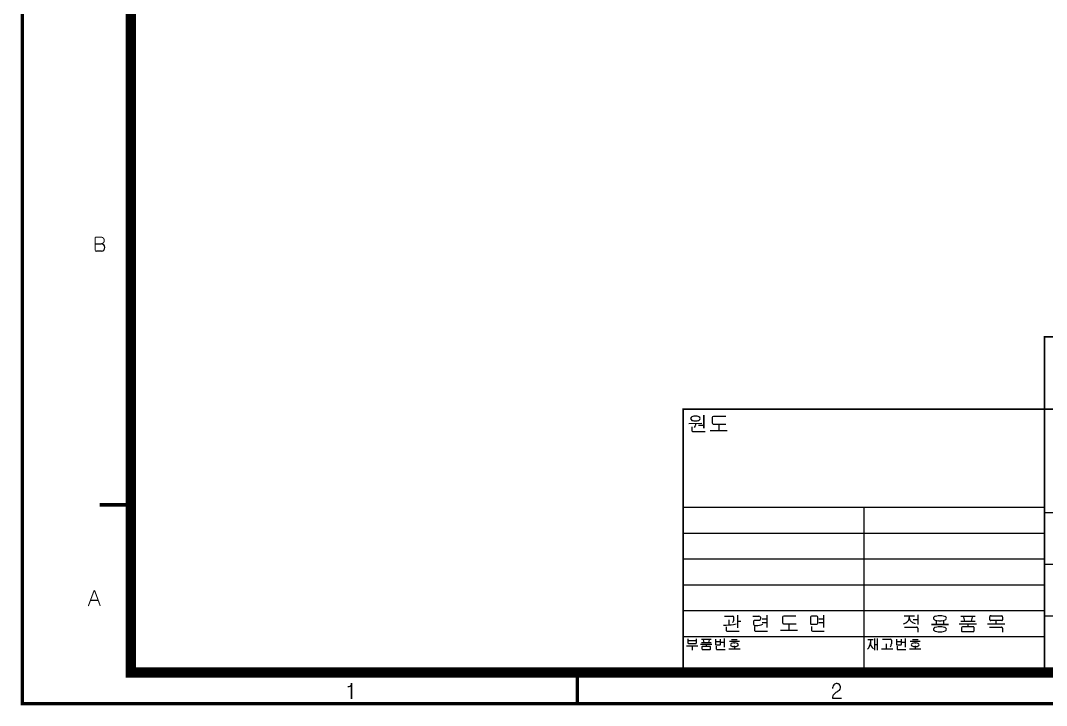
# Model space of a CAD drawing. Header units: millimetres. Extents: x 20 to 420, y 20 to 297.
# Drawn here: x 19.6 to 218.4, y 19.6 to 152.2 of the extents above; entities that cross this region are included whole.
import ezdxf

# ---------------------------------------------------------------- set-up
doc = ezdxf.new("R2010")
doc.units = ezdxf.units.MM
doc.layers.add('0 @ 1', color=7, linetype='Continuous')

# ---------------------------------------------------------------- blocks, each defined once
blk = doc.blocks.new('A-3_규격도면_동인광학')
for p, q in [((14.1, 89.02), (15.24, 89.02)), ((15.31, 87.56), (14.35, 87.56)), ((15.24, 89.02), (15.26, 89.02)), ((131.98, 53.34), (131.98, 55.81)), ((131.98, 55.81), (131.98, 53.34)), ((129.11, 54.2), (131.59, 54.27)), ((130.36, 54.23), (130.37, 53.91)), ((131.98, 53.87), (130.96, 53.87)), ((133.64, 55.39), (133.64, 54.33)), ((136.23, 55.6), (133.86, 55.6)), ((133.89, 54.1), (136.27, 54.1)), ((134.88, 53.9), (134.88, 52.86)), ((129.66, 53.56), (129.66, 52.9)), ((129.87, 52.68), (132.24, 52.68)), ((133.22, 52.86), (136.55, 52.86)), ((128, 38), (198, 38)), ((163, 38), (163, 7)), ((198, 37), (253, 37)), ((128, 33), (198, 33)), ((128, 28), (198, 28)), ((198, 27), (253, 27)), ((128, 23), (198, 23)), ((13.21, 20.04), (14.68, 20.04)), ((128, 18), (198, 18)), ((135.98, 16.93), (137.61, 16.93)), ((136.81, 16.25), (136.81, 15.24)), ((138.54, 17.16), (138.54, 14.69)), ((141.51, 16.95), (142.68, 16.95)), ((141.65, 15.95), (141.65, 15.38)), ((142.72, 16.12), (141.88, 16.12)), ((142.95, 16.76), (142.95, 16.34)), ((143.29, 16.45), (144.21, 16.45)), ((144.21, 17.16), (144.21, 14.72)), ((147.25, 16.73), (147.25, 15.67)), ((149.84, 16.94), (147.47, 16.94)), ((152.64, 16.75), (152.64, 15.56)), ((153.9, 16.94), (152.85, 16.94)), ((154.09, 15.56), (154.09, 16.72)), ((154.26, 16.45), (155.19, 16.45)), ((155.19, 17.16), (155.19, 14.72)), ((170.79, 16.97), (172.81, 16.97)), ((171.8, 16.97), (171.8, 16.65)), ((172.54, 16.26), (173.45, 16.26)), ((173.45, 17.17), (173.45, 15.35)), ((177.03, 16.01), (177.03, 15.35)), ((178.44, 16.02), (178.44, 15.35)), ((181.75, 16.92), (184.53, 16.92)), ((181.75, 15.98), (184.53, 15.98)), ((182.3, 16.77), (182.47, 15.98)), ((183.97, 16.75), (183.79, 15.98)), ((187.39, 16.22), (187.39, 16.83)), ((189.68, 16.07), (187.58, 16.07)), ((187.63, 16.98), (189.68, 16.98)), ((188.63, 15.48), (188.63, 16.07)), ((189.86, 16.77), (189.86, 16.22)), ((198, 17), (253, 17)), ((135.78, 15.21), (136.3, 15.22)), ((136.3, 14.87), (136.3, 14.23)), ((136.56, 14.01), (138.83, 14.01)), ((139.19, 15.89), (138.54, 15.89)), ((141.79, 14.95), (141.79, 14.23)), ((141.83, 15.14), (142.16, 15.13)), ((142.04, 14.01), (144.32, 14.01)), ((143.29, 15.71), (144.21, 15.71)), ((146.83, 14.2), (150.16, 14.2)), ((147.5, 15.44), (149.88, 15.44)), ((148.49, 15.23), (148.49, 14.2)), ((152.84, 15.37), (153.88, 15.37)), ((152.86, 14.95), (152.86, 14.23)), ((153.11, 14.01), (155.29, 14.01)), ((154.27, 15.71), (155.19, 15.71)), ((170.89, 14.83), (173.22, 14.83)), ((173.42, 14.6), (173.42, 13.84)), ((179.41, 15.35), (176.07, 15.35)), ((176.07, 15.35), (179.41, 15.35)), ((181.47, 15.45), (184.82, 15.45)), ((181.9, 14.7), (181.9, 14.1)), ((184.19, 14.86), (182.09, 14.86)), ((182.14, 13.95), (184.19, 13.95)), ((183.13, 15.45), (183.13, 14.86)), ((184.37, 14.15), (184.37, 14.7)), ((186.96, 15.48), (190.31, 15.48)), ((187.31, 14.81), (189.64, 14.81)), ((189.85, 14.59), (189.85, 13.83)), ((128, 13), (198, 13)), ((128.91, 12.54), (128.91, 11.79)), ((128.91, 12.2), (130.56, 12.2)), ((130.56, 11.82), (130.56, 12.54)), ((131.53, 12.47), (133.39, 12.47)), ((131.9, 12.37), (132.02, 11.84)), ((133.02, 12.36), (132.9, 11.84)), ((134.27, 12.51), (134.27, 11.49)), ((134.27, 12.05), (135.24, 12.05)), ((135.24, 11.52), (135.24, 12.51)), ((135.96, 12.58), (135.96, 10.96)), ((136.95, 12.09), (138.89, 12.09)), ((137.37, 12.45), (138.47, 12.45)), ((163.75, 12.44), (164.78, 12.44)), ((164.26, 12.44), (164.26, 11.82)), ((165.05, 12.59), (165.05, 10.36)), ((165.59, 12.59), (165.59, 10.36)), ((166.58, 12.46), (168.15, 12.46)), ((168.32, 12.3), (168.32, 11.6)), ((169.29, 12.51), (169.29, 11.49)), ((169.29, 12.05), (170.27, 12.05)), ((170.27, 11.52), (170.27, 12.51)), ((170.99, 12.58), (170.99, 10.96)), ((171.97, 12.09), (173.91, 12.09)), ((172.39, 12.45), (173.49, 12.45)), ((128.62, 11.22), (130.85, 11.22)), ((129.05, 11.66), (130.43, 11.66)), ((129.74, 11.22), (129.74, 10.37)), ((131.35, 11.49), (133.58, 11.49)), ((131.53, 11.84), (133.39, 11.84)), ((131.64, 10.99), (131.64, 10.59)), ((133.17, 11.09), (131.76, 11.09)), ((131.8, 10.49), (133.17, 10.49)), ((132.46, 11.49), (132.46, 11.09)), ((133.29, 10.62), (133.29, 10.99)), ((134.4, 11.37), (135.13, 11.37)), ((134.41, 11.1), (134.41, 10.59)), ((134.54, 10.49), (136.13, 10.49)), ((135.37, 11.87), (135.96, 11.87)), ((136.81, 10.6), (139.03, 10.6)), ((137.82, 11.76), (137.91, 11.76)), ((137.91, 11.04), (137.82, 11.04)), ((137.91, 11.76), (138, 11.76)), ((138, 11.04), (137.91, 11.04)), ((137.91, 11.04), (137.91, 10.6)), ((165.05, 11.47), (165.59, 11.47)), ((166.39, 10.63), (168.62, 10.63)), ((167.34, 11.59), (167.34, 10.63)), ((169.42, 11.37), (170.15, 11.37)), ((169.43, 11.1), (169.43, 10.59)), ((169.56, 10.49), (171.15, 10.49)), ((170.39, 11.87), (170.99, 11.87)), ((171.83, 10.6), (174.06, 10.6)), ((172.84, 11.76), (172.93, 11.76)), ((172.93, 11.04), (172.84, 11.04)), ((172.93, 11.76), (173.03, 11.76)), ((173.03, 11.04), (172.93, 11.04)), ((172.93, 11.04), (172.93, 10.6)), ((63.07, 3.35), (63.32, 3.35)), ((63.73, 0.91), (63.73, 3.96)), ((63.73, 3.96), (63.73, 0.91)), ((156.98, 2.93), (156.98, 3.2)), ((157.84, 2.3), (157.74, 2.24)), ((158.18, 2.54), (157.84, 2.3)), ((158.26, 2.6), (158.18, 2.54)), ((156.9, 1.07), (158.65, 1.07))]:
    blk.add_line(p, q)
for points, const_width in [([(0, 0), (0, 277), (400, 277), (400, 0)], 0.7), ([(21, 6), (21, 271), (394, 271), (394, 6)], 2)]:
    blk.add_lwpolyline(points, close=True, dxfattribs=dict(const_width=const_width))
at = {"const_width": 0.2}
for points in [[(14.1, 87.81), (14.1, 90.08, -0.443983), (14.33, 90.29), (15.24, 90.29, -1), (15.24, 89.02), (14.1, 89.02)], [(12.79, 18.9), (13.87, 21.81, -0.756384), (14.04, 21.8), (15.09, 18.92)]]:
    blk.add_lwpolyline(points, format="xyb", dxfattribs=at)
for points, const_width in [([(198, 7), (198, 71), (393, 71)], 0.3), ([(128, 7), (128, 57), (393, 57)], 0.3), ([(15, 38.5), (21.67, 38.5)], 0.7), ([(107.5, 0), (107.5, 6.67)], 0.7)]:
    blk.add_lwpolyline(points, dxfattribs=dict(const_width=const_width))
for centre, radius, start, end in [((14.35, 87.81), 0.249, 181.3239, 270), ((15.26, 88.29), 0.727, 273.6048, 90), ((130.37, 53.68), 1.97, 90, 109.7033), ((130.37, 53.68), 1.97, 70.2967, 90), ((129.85, 55.13), 0.429, 109.7033, 172.0326), ((129.85, 55.24), 0.429, 187.9674, 250.2967), ((130.37, 56.69), 1.97, 250.2967, 270), ((129.76, 53.89), 0.602, 313.5964, 1.5108), ((130.37, 56.69), 1.97, 270, 289.7033), ((130.89, 55.13), 0.429, 7.9674, 70.2967), ((130.89, 55.24), 0.429, 289.7033, 352.0326), ((133.86, 55.39), 0.217, 90, 179.9617), ((133.87, 54.33), 0.23, 180, 273.1332), ((129.87, 52.9), 0.216, 180, 270.036), ((136.77, 16.42), 1.07, 316.4472, 354.1416), ((137.61, 16.7), 0.224, 5.8584, 90), ((135.83, 16.52), 2.01, 354.1416, 5.8584), ((141.88, 15.88), 0.243, 90, 162.7327), ((142.68, 16.66), 0.29, 19.9366, 90), ((142.73, 16.34), 0.223, 268.9289, 0), ((147.47, 16.73), 0.217, 90, 179.9617), ((152.85, 16.73), 0.211, 90, 174.1511), ((153.87, 16.72), 0.223, 0, 81.4867), ((170.48, 16.85), 1.37, 306.2125, 332.5484), ((170.87, 16.65), 0.93, 332.5484, 0), ((172.71, 16.65), 0.912, 180, 209.5054), ((172.86, 16.73), 1.08, 209.5054, 237.9626), ((176.82, 16.5), 0.362, 130.787, 175.4096), ((176.82, 16.56), 0.362, 184.5904, 229.213), ((176.99, 16.31), 0.62, 105.5854, 130.787), ((176.99, 16.76), 0.62, 229.213, 254.4146), ((177.63, 14.03), 2.98, 94.5784, 105.5854), ((177.63, 19.03), 2.98, 254.4146, 265.4216), ((177.73, 12.69), 4.33, 90, 94.5784), ((177.73, 20.38), 4.33, 265.4216, 270), ((177.73, 12.69), 4.33, 85.4216, 90), ((177.73, 20.38), 4.33, 270, 274.5784), ((177.84, 14.03), 2.98, 74.4146, 85.4216), ((177.84, 19.03), 2.98, 274.5784, 285.5854), ((178.48, 16.31), 0.62, 49.213, 74.4146), ((178.48, 16.76), 0.62, 285.5854, 310.787), ((178.64, 16.5), 0.362, 4.5904, 49.213), ((178.64, 16.56), 0.362, 310.787, 355.4096), ((187.56, 16.83), 0.163, 63.6984, 180), ((187.58, 16.26), 0.187, 190.8165, 270), ((189.68, 16.8), 0.179, 352.4097, 90), ((189.71, 16.22), 0.154, 261.1653, 0), ((136.15, 25.5), 10.28, 270.7952, 281.7846), ((136.52, 14.23), 0.218, 180, 278.834), ((141.89, 15.38), 0.247, 180, 255.9206), ((142.01, 14.23), 0.218, 180, 278.834), ((142.27, 17.94), 2.82, 267.8535, 294.1102), ((147.48, 15.67), 0.23, 180, 273.1332), ((152.83, 15.56), 0.198, 180, 272.2398), ((153.08, 14.23), 0.218, 180, 278.834), ((153.88, 15.58), 0.214, 270, 355.6406), ((170.17, 17.28), 1.89, 285.8538, 306.2125), ((174.78, 19.8), 4.7, 237.9626, 246.4471), ((173.22, 14.62), 0.204, 354.4055, 90), ((176.82, 14.36), 0.362, 130.787, 175.4096), ((176.82, 14.42), 0.362, 184.5904, 229.213), ((176.99, 14.17), 0.62, 105.5854, 130.787), ((176.99, 14.62), 0.62, 229.213, 254.4146), ((177.63, 11.89), 2.98, 94.5784, 105.5854), ((177.63, 16.89), 2.98, 254.4146, 265.4216), ((177.73, 10.55), 4.33, 90, 94.5784), ((177.73, 18.24), 4.33, 265.4216, 270), ((177.73, 10.55), 4.33, 85.4216, 90), ((177.73, 18.24), 4.33, 270, 274.5784), ((177.84, 11.89), 2.98, 74.4146, 85.4216), ((177.84, 16.89), 2.98, 274.5784, 285.5854), ((178.48, 14.17), 0.62, 49.213, 74.4146), ((178.48, 14.62), 0.62, 285.5854, 310.787), ((178.64, 14.36), 0.362, 4.5904, 49.213), ((178.64, 14.42), 0.362, 310.787, 355.4096), ((182.09, 14.67), 0.187, 90, 169.1835), ((182.07, 14.1), 0.163, 180, 296.3016), ((184.22, 14.7), 0.154, 0, 98.8347), ((184.19, 14.13), 0.179, 270, 7.5903), ((189.64, 14.61), 0.204, 354.4055, 90), ((168.15, 12.28), 0.178, 4.5, 90), ((129.04, 11.79), 0.131, 180, 274.282), ((130.43, 11.79), 0.133, 270, 11.7778), ((131.76, 10.97), 0.125, 90, 169.1835), ((131.75, 10.59), 0.108, 180, 296.3016), ((133.18, 10.99), 0.103, 0, 98.8347), ((133.17, 10.61), 0.119, 270, 7.5903), ((134.39, 11.49), 0.12, 180, 277.6654), ((134.52, 10.59), 0.105, 180, 284.5405), ((135.13, 11.5), 0.121, 270, 11.0214), ((137.46, 11.37), 0.306, 117.2376, 174.097), ((137.46, 11.43), 0.306, 185.903, 242.7624), ((137.82, 10.66), 1.1, 90, 117.2376), ((137.82, 12.14), 1.1, 242.7624, 270), ((138, 10.66), 1.1, 62.7624, 90), ((138, 12.14), 1.1, 270, 297.2376), ((138.37, 11.37), 0.306, 5.903, 62.7624), ((138.37, 11.43), 0.306, 297.2376, 354.097), ((162.62, 11.82), 1.64, 310.6997, 0), ((165.87, 11.82), 1.61, 180, 230.1829), ((167.35, 11.6), 0.979, 320.2059, 0), ((169.41, 11.49), 0.12, 180, 277.6654), ((169.54, 10.59), 0.105, 180, 284.5405), ((170.15, 11.5), 0.121, 270, 11.0214), ((172.48, 11.37), 0.306, 117.2376, 174.097), ((172.48, 11.43), 0.306, 185.903, 242.7624), ((172.84, 10.66), 1.1, 90, 117.2376), ((172.84, 12.14), 1.1, 242.7624, 270), ((173.03, 10.66), 1.1, 62.7624, 90), ((173.03, 12.14), 1.1, 270, 297.2376), ((173.39, 11.37), 0.306, 5.903, 62.7624), ((173.39, 11.43), 0.306, 297.2376, 354.097), ((63.32, 3.77), 0.418, 270, 351.8564), ((157.65, 3.2), 0.675, 135.3614, 180), ((157.57, 3.28), 0.56, 116.1126, 135.3614), ((159.75, -0.98), 3.8, 121.9901, 132.8749), ((157.74, 2.93), 0.951, 75.511, 116.1126), ((157.84, 3.3), 0.566, 52.7857, 75.511), ((157.74, 3.16), 0.74, 352.4081, 52.7857), ((157.61, 3.18), 0.862, 318.1085, 352.4081), ((158.42, 1.02), 1.52, 161.3803, 178.4124), ((157.65, 1.28), 0.705, 132.8749, 161.3803)]:
    blk.add_arc(centre, radius, start, end)

msp = doc.modelspace()

# ---------------------------------------------------------------- block references
at = {"layer": '0 @ 1'}
msp.add_blockref('A-3_규격도면_동인광학', (20, 20), dxfattribs=at)

doc.saveas('drawing.dxf')
